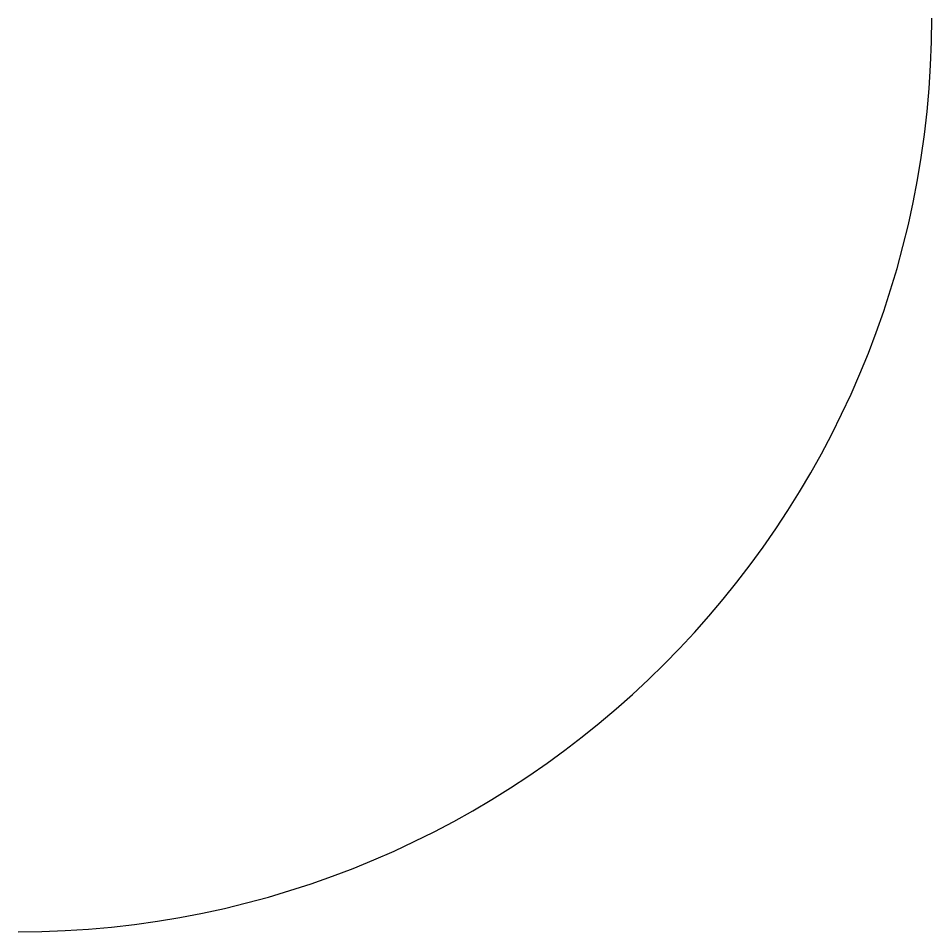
# Model space of a CAD drawing. Extents: x -5 to 5, y -5 to 5.
import ezdxf

# ---------------------------------------------------------------- set-up
doc = ezdxf.new("R2010")
doc.units = 0
doc.layers.add('s001-#def-active-grp', color=7, linetype='CONTINUOUS')

msp = doc.modelspace()

# ---------------------------------------------------------------- linework, layer by layer
at = {"layer": 's001-#def-active-grp', "color": 7, "linetype": 'CONTINUOUS', "lineweight": 30, "true_color": 0x000000}
msp.add_arc((-5, 5), 10, -90, 0, dxfattribs=at)

doc.saveas('drawing.dxf')
